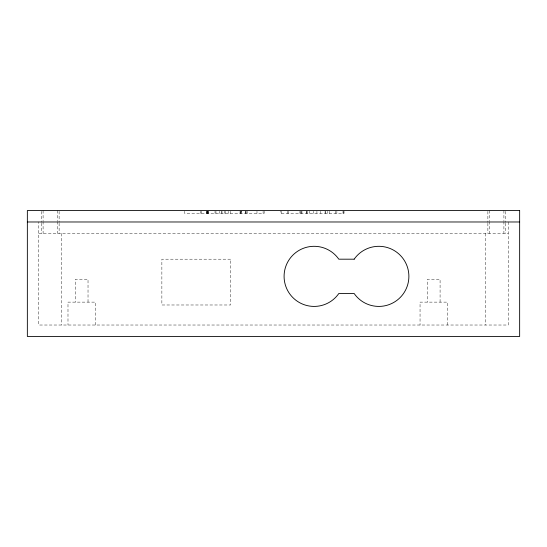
<?xml version="1.0" encoding="UTF-8"?>
<svg xmlns="http://www.w3.org/2000/svg" width="547" height="547" viewBox="0 0 547 547"><rect width="100%" height="100%" fill="white"/><g stroke="black" fill="none" stroke-linecap="round" stroke-linejoin="round"><path stroke-width="0.41" stroke-dasharray="2.73 2.05" d="M38.796 233.432L508.204 233.432M508.204 221.979L508.204 325.021L38.796 325.021L38.796 221.979M505.626 211.381L505.626 222.403M505.626 223.251L505.626 233.432M503.91 210.533L503.91 220.708M503.91 221.556L503.91 233.432M489.599 210.533L489.599 220.708M489.599 221.556L489.599 233.432M487.876 211.381L487.876 222.403M487.876 223.251L487.876 233.432M485.305 233.432L485.305 325.021M447.521 325.021L447.521 302.122L420.048 302.122L420.048 325.021M440.082 302.122L440.082 279.223L427.487 279.223L427.487 302.122M344.042 211.245L344.042 213.392L280.481 213.392L280.481 211.245M343.243 211.245L343.243 213.392M342.996 211.245L342.996 213.392M336.87 211.245L336.87 213.392M335.742 211.245L335.735 213.392M329.622 211.245L329.622 213.392M327.817 211.245L327.817 213.392M325.677 211.245L325.677 213.392M325.089 211.245L325.089 213.392M320.521 211.245L320.521 213.392M316.918 211.245L316.918 213.392M313.773 211.245L313.773 213.392M309.705 211.245L309.705 213.392M307.564 211.245L307.564 213.392M306.771 211.245L306.771 213.392M306.518 211.245L306.518 213.392M301.951 211.245L301.951 213.392M301.274 211.245L301.274 213.392M300.146 211.245L300.146 213.392M299.975 211.245L299.975 213.392M288.782 211.245L288.782 213.392M287.777 211.245L287.777 213.392M281.527 211.245L281.527 213.392M264.153 211.245L264.153 213.392L184.571 213.392L184.571 211.245M263.1 211.245L263.1 213.392M256.981 211.245L256.981 213.392M247.169 211.245L247.169 213.392M246.164 211.245L246.164 213.392M245.788 211.245L245.788 213.392M245.2 211.245L245.2 213.392M240.967 211.245L240.967 213.392M240.208 211.245L240.29 213.392M240.044 211.245L240.044 213.392M230.731 211.245L230.731 213.392M228.174 211.245L228.174 213.392M225.2 211.245L225.2 213.392M224.783 211.245L224.783 213.392M221.973 211.245L222.055 213.392M221.385 211.245L221.385 213.392M219.203 211.245L219.203 213.392M215.976 211.245L215.976 213.392M215.012 211.245L215.012 213.392M208.175 211.245L208.175 213.392M208.133 211.245L208.133 213.392M207.881 211.245L207.881 213.392M207.757 211.245L207.757 213.392M207.21 211.245L207.21 213.392M207.128 211.245L207.128 213.392M206.834 211.245L206.834 213.392M206.376 211.245L206.376 213.392M201.638 211.245L201.638 213.392M200.592 211.245L200.633 213.392M95.472 325.021L95.472 302.122L67.992 302.122L67.992 325.021M88.026 302.122L88.026 279.223L75.438 279.223L75.438 302.122M61.695 233.432L61.695 325.021M59.124 211.381L59.124 222.403M59.124 223.251L59.124 233.432M57.401 210.533L57.401 220.708M57.401 221.556L57.401 233.432M43.09 210.533L43.09 220.708M43.09 221.556L43.09 233.432M41.374 211.381L41.374 222.403M41.374 223.251L41.374 233.432M230.567 259.189L161.871 259.189L161.871 304.987L230.567 304.987L230.567 259.189M241.213 213.392L241.213 211.245L241.172 213.392"/><path stroke-width="0.82" d="M27.35 221.979L519.65 221.979M519.65 210.533L27.35 210.533L27.35 336.467L519.65 336.467L519.65 210.533M354.169 259.189L338.805 259.189A30.051 30.051 0 0 0 294.183 253.897A30.051 30.051 0 0 0 294.183 298.833A30.051 30.051 0 0 0 338.805 293.534L354.169 293.534A30.051 30.051 0 0 0 398.79 298.833A30.051 30.051 0 0 0 398.79 253.897A30.051 30.051 0 0 0 354.169 259.189"/></g></svg>
